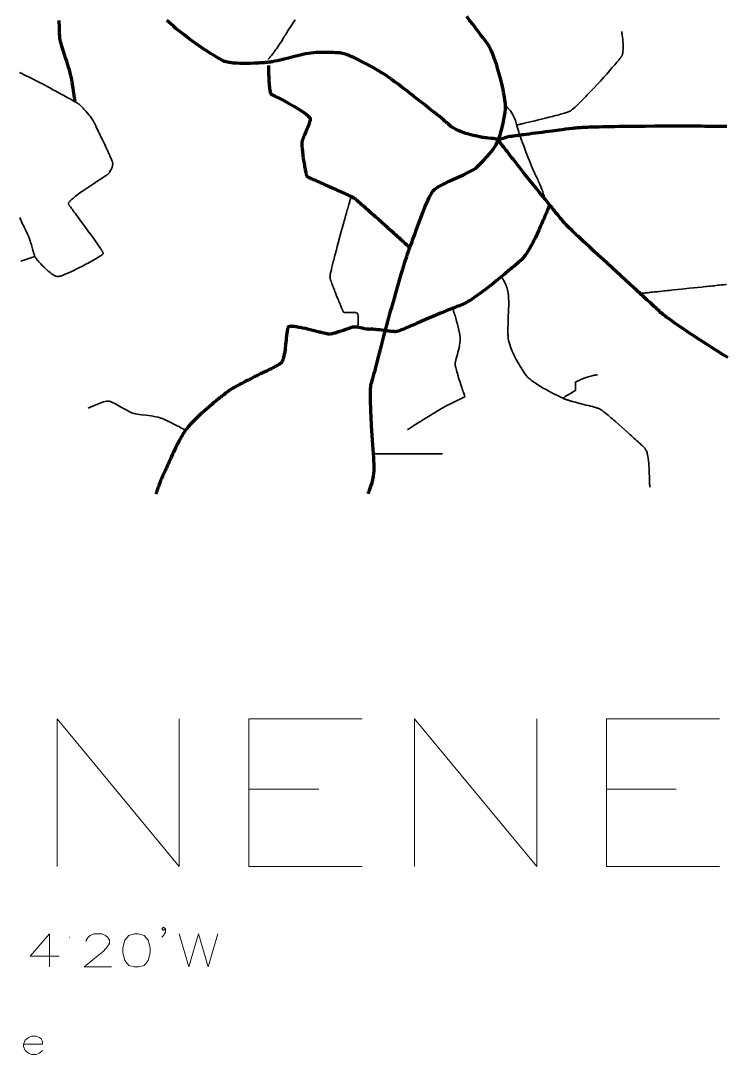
# Model space of a CAD drawing. Header units: inches. Extents: x -107 to 376, y -240 to 294.
# Drawn here: x 141.2 to 292.9, y -237.9 to -15.7 of the extents above; entities that cross this region are included whole.
import ezdxf

# ---------------------------------------------------------------- set-up
doc = ezdxf.new("R2010")
doc.units = ezdxf.units.IN
doc.header["$MEASUREMENT"] = 0
for name, color, linetype in [('Routes 1', 7, 'Continuous'), ('Routes 2', 7, 'Continuous'), ('Routes 3', 7, 'Continuous'), ('Routes 4', 7, 'Continuous')]:
    doc.layers.add(name, color=color, linetype=linetype)

msp = doc.modelspace()

# ---------------------------------------------------------------- linework, layer by layer
at = {"color": 7, "lineweight": 0}
for points in [[(149.06, -197.51), (149.06, -165.76), (175.26, -197.51), (175.26, -165.76)], [(214.64, -165.76), (190.24, -165.76), (190.24, -197.51), (214.64, -197.51)], [(225.87, -197.51), (225.87, -165.76), (252.14, -197.51), (252.14, -165.76)], [(291.45, -165.76), (267.11, -165.76), (267.11, -197.51), (291.45, -197.51)], [(190.24, -180.88), (205.28, -180.88)], [(267.11, -180.88), (282.09, -180.88)], [(172.35, -210.96), (171.94, -211.31), (171.52, -210.96), (171.94, -210.62), (172.35, -210.96), (172.35, -211.66), (171.94, -212.35), (171.52, -212.7)], [(149.48, -216.79), (143.24, -216.79), (147.4, -212), (147.4, -219.14)], [(151.69, -212.7), (151.62, -212.7)], [(155.3, -213.67), (155.3, -213.39), (155.71, -212.7), (156.13, -212.35), (156.96, -212), (158.63, -212), (159.46, -212.35), (159.87, -212.7), (160.29, -213.39), (160.29, -214.01), (159.87, -214.71), (159.04, -215.75), (154.88, -219.14), (160.71, -219.14)], [(165.7, -212), (164.45, -212.35), (163.62, -213.39), (163.2, -215.05), (163.2, -216.09), (163.62, -217.76), (164.45, -218.8), (165.7, -219.14), (166.53, -219.14), (167.78, -218.8), (168.61, -217.76), (169.02, -216.09), (169.02, -215.05), (168.61, -213.39), (167.78, -212.35), (166.53, -212), (165.7, -212)], [(175.26, -212), (177.34, -219.14), (179.42, -212), (181.5, -219.14), (183.58, -212)], [(141.85, -235.71), (145.87, -235.71), (145.87, -235.16), (145.59, -234.6), (145.25, -234.32), (144.55, -234.05), (143.51, -234.05), (142.89, -234.32), (142.2, -234.88), (141.85, -235.71), (141.85, -236.26), (142.2, -237.1), (142.89, -237.65), (143.51, -237.93), (144.55, -237.93), (145.25, -237.65), (145.87, -237.1)]]:
    msp.add_lwpolyline(points, dxfattribs=at)
at = {"layer": 'Routes 1', "color": 7, "lineweight": 158, "true_color": 0xffffff}
msp.add_lwpolyline([(293.24, -88.11), (292.58, -87.7), (291.88, -87.27), (291.15, -86.81), (290.39, -86.33), (289.6, -85.83), (288.8, -85.32), (287.17, -84.27), (285.54, -83.2), (284.74, -82.68), (283.97, -82.16), (283.21, -81.65), (282.49, -81.15), (281.81, -80.68), (281.17, -80.23), (280.87, -80.01), (280.58, -79.8), (280.31, -79.6), (280.05, -79.41), (279.8, -79.23), (279.58, -79.05), (279.36, -78.88), (279.17, -78.73), (279, -78.58), (278.84, -78.45), (278.7, -78.32), (278.58, -78.21), (278.44, -78.07), (278.28, -77.92), (278.09, -77.74), (277.88, -77.54), (277.65, -77.33), (277.39, -77.09), (277.11, -76.84), (276.82, -76.56), (276.51, -76.28), (276.18, -75.97), (275.83, -75.66), (275.46, -75.32), (275.09, -74.98), (274.69, -74.62), (274.29, -74.25), (273.87, -73.87), (273.44, -73.48), (273, -73.08), (272.1, -72.25), (271.17, -71.4), (270.21, -70.53), (268.27, -68.75), (266.32, -66.96), (265.37, -66.08), (264.43, -65.22), (263.53, -64.39), (262.67, -63.58), (262.25, -63.19), (261.85, -62.81), (261.46, -62.45), (261.08, -62.09), (260.72, -61.75), (260.37, -61.42), (260.04, -61.1), (259.73, -60.8), (259.44, -60.51), (259.17, -60.25), (258.92, -60), (258.68, -59.76), (258.48, -59.55), (258.29, -59.36), (258.13, -59.18), (257.99, -59.03), (257.88, -58.9), (257.75, -58.75), (257.6, -58.57), (257.44, -58.38), (257.27, -58.17), (257.08, -57.95), (256.88, -57.7), (256.67, -57.44), (256.44, -57.17), (256.2, -56.88), (255.96, -56.58), (255.7, -56.26), (255.43, -55.93), (255.16, -55.59), (254.59, -54.89), (253.99, -54.14), (253.36, -53.37), (252.72, -52.58), (252.07, -51.77), (250.76, -50.12), (249.46, -48.49), (248.82, -47.69), (248.21, -46.92), (247.62, -46.17), (247.06, -45.46), (246.79, -45.12), (246.53, -44.79), (246.28, -44.47), (246.05, -44.17), (245.82, -43.87), (245.6, -43.6), (245.4, -43.33), (245.21, -43.09), (245.03, -42.86), (244.87, -42.64), (244.72, -42.45), (244.59, -42.27), (244.48, -42.12), (244.38, -41.98), (244.3, -41.87), (244.24, -41.77), (244.19, -41.7), (244.16, -41.65), (244.09, -41.56), (244.01, -41.48), (243.91, -41.4), (243.69, -41.27), (243.42, -41.16), (243.11, -41.08), (242.78, -41.01), (242.44, -40.96), (241.72, -40.89), (241.37, -40.86), (241.03, -40.83), (240.72, -40.8), (240.43, -40.77), (240.18, -40.72), (239.97, -40.66), (239.84, -40.63), (239.69, -40.59), (239.53, -40.55), (239.35, -40.51), (239.15, -40.47), (238.94, -40.43), (238.48, -40.32), (237.99, -40.21), (237.45, -40.07), (236.9, -39.91), (236.34, -39.73), (235.77, -39.52), (235.22, -39.29), (234.68, -39.02), (234.17, -38.72), (233.93, -38.56), (233.7, -38.39), (233.48, -38.21), (233.27, -38.01), (233.15, -37.9), (233.02, -37.79), (232.87, -37.66), (232.72, -37.53), (232.38, -37.24), (232, -36.92), (231.58, -36.58), (231.14, -36.21), (230.66, -35.83), (230.17, -35.43), (229.65, -35.01), (229.11, -34.59), (228, -33.71), (225.74, -31.95), (225.19, -31.52), (224.65, -31.1), (224.13, -30.7), (223.62, -30.31), (223.14, -29.94), (222.69, -29.59), (222.26, -29.27), (221.87, -28.97), (221.52, -28.7), (221.36, -28.58), (221.21, -28.47), (221.07, -28.36), (220.94, -28.27), (220.82, -28.18), (220.72, -28.1), (220.51, -27.95), (220.26, -27.78), (219.98, -27.59), (219.67, -27.39), (219.33, -27.17), (218.96, -26.94), (218.58, -26.71), (218.17, -26.46), (217.74, -26.21), (217.3, -25.95), (216.38, -25.43), (215.44, -24.91), (214.49, -24.41), (213.55, -23.95), (213.1, -23.73), (212.65, -23.52), (212.22, -23.34), (211.81, -23.16), (211.41, -23.01), (211.04, -22.88), (210.69, -22.77), (210.38, -22.68), (210.09, -22.62), (209.83, -22.58), (209.37, -22.57), (208.9, -22.55), (208.42, -22.53), (207.92, -22.51), (206.88, -22.49), (205.8, -22.49), (205.25, -22.5), (204.69, -22.53), (204.13, -22.58), (203.57, -22.64), (203.01, -22.72), (202.45, -22.82), (201.89, -22.94), (201.3, -23.08), (200.69, -23.23), (200.06, -23.38), (198.79, -23.69), (198.16, -23.85), (197.55, -24), (196.96, -24.14), (196.39, -24.27), (195.86, -24.38), (195.37, -24.48), (195.14, -24.52), (194.93, -24.56), (194.73, -24.59), (194.54, -24.61), (194.21, -24.64), (194.02, -24.66), (193.81, -24.68), (193.57, -24.69), (193.31, -24.71), (193.02, -24.73), (192.72, -24.75), (192.4, -24.77), (192.07, -24.78), (191.37, -24.82), (190.62, -24.84), (189.86, -24.86), (189.09, -24.86), (188.32, -24.85), (187.58, -24.82), (186.88, -24.76), (186.55, -24.73), (186.23, -24.68), (185.93, -24.64), (185.65, -24.58), (185.39, -24.51), (185.16, -24.44), (185.03, -24.4), (184.89, -24.34), (184.75, -24.27), (184.59, -24.2), (184.24, -24.03), (183.85, -23.82), (183.44, -23.58), (182.99, -23.32), (182.51, -23.03), (182, -22.71), (181.48, -22.37), (180.93, -22.01), (180.37, -21.64), (179.8, -21.24), (179.22, -20.84), (178.63, -20.42), (177.45, -19.55), (176.27, -18.66), (175.14, -17.76), (174.59, -17.32), (174.07, -16.87), (173.56, -16.44), (173.08, -16.01), (172.63, -15.59)], dxfattribs=at)
at = {"layer": 'Routes 2', "color": 7, "lineweight": 106, "true_color": 0xffffff}
for points in [[(215.9, -117.36), (215.92, -117.3), (215.99, -117.15), (216.09, -116.91), (216.21, -116.59), (216.36, -116.21), (216.51, -115.76), (216.67, -115.27), (216.81, -114.75), (217.06, -113.62), (217.15, -113.05), (217.2, -112.48), (217.2, -112.31), (217.2, -112.11), (217.19, -111.63), (217.17, -111.04), (217.13, -110.36), (217.09, -109.59), (217.04, -108.75), (216.98, -107.85), (216.92, -106.9), (216.79, -104.89), (216.65, -102.81), (216.53, -100.74), (216.48, -99.75), (216.44, -98.79), (216.41, -97.87), (216.39, -97.02), (216.38, -96.24), (216.38, -95.53), (216.4, -94.92), (216.44, -94.42), (216.47, -94.2), (216.5, -94.02), (216.58, -93.74), (216.68, -93.42), (216.79, -93.03), (216.92, -92.57), (217.06, -92.05), (217.21, -91.47), (217.38, -90.85), (217.55, -90.18), (217.74, -89.47), (218.12, -87.97), (218.53, -86.4), (219.36, -83.2), (219.77, -81.67), (219.96, -80.94), (220.15, -80.25), (220.33, -79.59), (220.5, -78.98), (220.65, -78.43), (220.81, -77.91), (220.96, -77.37), (221.13, -76.8), (221.48, -75.58), (221.85, -74.28), (222.23, -72.93), (223.03, -70.18), (223.42, -68.84), (223.81, -67.56), (224.19, -66.37), (224.37, -65.81), (224.55, -65.29), (224.72, -64.8), (224.88, -64.35), (225.19, -63.56), (225.35, -63.14), (225.52, -62.67), (225.71, -62.17), (225.9, -61.65), (226.31, -60.52), (226.74, -59.32), (227.65, -56.9), (228.11, -55.74), (228.56, -54.66), (228.78, -54.17), (229, -53.71), (229.22, -53.29), (229.42, -52.91), (229.62, -52.59), (229.82, -52.32), (230, -52.1), (230.2, -51.92), (230.46, -51.73), (230.76, -51.53), (231.11, -51.32), (231.5, -51.1), (232.37, -50.65), (233.33, -50.18), (235.37, -49.23), (236.37, -48.77), (237.3, -48.32), (237.73, -48.11), (238.12, -47.9), (238.48, -47.7), (238.8, -47.51), (239.06, -47.34), (239.28, -47.17), (239.57, -46.87), (240.14, -46.27), (240.76, -45.64), (241.41, -44.95), (242.07, -44.19), (242.74, -43.33), (243.07, -42.86), (243.39, -42.33), (243.7, -41.71), (243.99, -41.01), (244.25, -40.24), (244.5, -39.42), (244.92, -37.74), (245.08, -36.91), (245.22, -36.12), (245.32, -35.37), (245.39, -34.7), (245.41, -34.11), (245.41, -33.85), (245.39, -33.53), (245.35, -33.15), (245.29, -32.7), (245.22, -32.21), (245.12, -31.67), (245.01, -31.09), (244.89, -30.48), (244.6, -29.17), (244.26, -27.79), (243.88, -26.39), (243.46, -25.01), (243.02, -23.71), (242.79, -23.1), (242.56, -22.52), (242.32, -21.99), (242.09, -21.5), (241.85, -21.06), (241.61, -20.68), (241.36, -20.33), (241.2, -20.12), (241.03, -19.89), (240.62, -19.36), (240.15, -18.74), (239.63, -18.06), (239.06, -17.31), (238.44, -16.5), (237.79, -15.66), (237.11, -14.77)], [(292.99, -38.42), (292.77, -38.42), (292.52, -38.42), (292.27, -38.41), (292, -38.41), (291.72, -38.41), (291.43, -38.4), (291.13, -38.4), (290.82, -38.4), (290.49, -38.39), (289.81, -38.39), (289.1, -38.38), (288.34, -38.38), (287.55, -38.37), (286.73, -38.37), (285.88, -38.37), (285.01, -38.36), (284.11, -38.36), (283.2, -38.36), (282.26, -38.36), (281.32, -38.36), (279.38, -38.36), (277.43, -38.37), (275.46, -38.38), (273.52, -38.39), (272.56, -38.4), (271.61, -38.41), (270.67, -38.42), (269.76, -38.44), (268.86, -38.45), (267.99, -38.47), (267.14, -38.48), (266.32, -38.5), (265.54, -38.52), (264.78, -38.54), (264.07, -38.56), (263.39, -38.59), (263.07, -38.6), (262.75, -38.62), (262.45, -38.63), (262.16, -38.64), (261.88, -38.66), (261.62, -38.67), (261.36, -38.69), (261.12, -38.7), (260.9, -38.72), (260.68, -38.74), (260.48, -38.76), (260.3, -38.77), (260.13, -38.79), (259.97, -38.81), (259.66, -38.85), (259.02, -38.93), (258.35, -39.01), (257.66, -39.1), (256.94, -39.19), (255.48, -39.38), (254, -39.58), (253.27, -39.67), (252.55, -39.76), (251.84, -39.86), (251.16, -39.95), (250.5, -40.03), (249.87, -40.12), (249.28, -40.19), (249, -40.23), (248.73, -40.27), (248.48, -40.3), (248.23, -40.33), (248, -40.37), (247.78, -40.39), (247.57, -40.42), (247.38, -40.45), (247.2, -40.47), (247.04, -40.49), (246.9, -40.51), (246.77, -40.53), (246.66, -40.54), (246.57, -40.56), (246.5, -40.57), (246.44, -40.58), (246.33, -40.59), (246.08, -40.65), (245.8, -40.72), (245.5, -40.81), (244.9, -40.99), (244.63, -41.08), (244.37, -41.17), (244.26, -41.21), (244.16, -41.25), (244.07, -41.28), (243.99, -41.31), (243.93, -41.33), (243.89, -41.34), (243.86, -41.36), (243.85, -41.36)]]:
    msp.add_lwpolyline(points, dxfattribs=at)
at = {"layer": 'Routes 3', "color": 7, "lineweight": 70, "true_color": 0xffffff}
for points in [[(152.91, -33.11), (152.91, -33.09), (152.9, -33.04), (152.89, -32.97), (152.88, -32.87), (152.86, -32.74), (152.84, -32.59), (152.82, -32.42), (152.8, -32.23), (152.77, -32.02), (152.74, -31.79), (152.7, -31.54), (152.66, -31.29), (152.58, -30.74), (152.49, -30.15), (152.29, -28.92), (152.18, -28.31), (152.06, -27.71), (151.93, -27.14), (151.86, -26.84), (151.78, -26.53), (151.69, -26.21), (151.59, -25.87), (151.36, -25.17), (151.12, -24.44), (150.87, -23.68), (150.38, -22.18), (150.15, -21.45), (149.95, -20.75), (149.86, -20.41), (149.78, -20.09), (149.71, -19.79), (149.66, -19.5), (149.62, -19.23), (149.59, -18.97), (149.58, -18.51), (149.57, -18.22), (149.57, -17.89), (149.56, -17.51), (149.54, -17.09), (149.53, -16.64), (149.51, -16.16), (149.5, -15.65)], [(194.47, -25.31), (194.47, -25.32), (194.47, -25.36), (194.47, -25.42), (194.47, -25.51), (194.47, -25.61), (194.47, -25.74), (194.47, -25.88), (194.48, -26.04), (194.48, -26.21), (194.48, -26.4), (194.49, -26.6), (194.49, -26.81), (194.5, -27.03), (194.5, -27.26), (194.52, -27.74), (194.54, -28.23), (194.57, -28.72), (194.6, -29.21), (194.64, -29.68), (194.67, -29.9), (194.69, -30.12), (194.72, -30.32), (194.75, -30.52), (194.78, -30.7), (194.81, -30.86), (194.84, -31.01), (194.88, -31.14), (194.92, -31.26), (194.96, -31.35), (195.01, -31.42), (195.06, -31.47), (195.11, -31.5), (195.15, -31.51), (195.19, -31.53), (195.24, -31.56), (195.3, -31.59), (195.37, -31.62), (195.44, -31.65), (195.52, -31.69), (195.61, -31.73), (195.7, -31.78), (195.79, -31.83), (196.01, -31.93), (196.24, -32.05), (196.49, -32.18), (196.76, -32.32), (197.04, -32.46), (197.34, -32.62), (197.65, -32.78), (197.96, -32.95), (198.29, -33.13), (198.62, -33.31), (199.29, -33.68), (199.95, -34.06), (200.61, -34.45), (200.92, -34.65), (201.23, -34.84), (201.52, -35.03), (201.8, -35.22), (202.07, -35.4), (202.32, -35.58), (202.55, -35.75), (202.75, -35.92), (202.94, -36.08), (203.02, -36.16), (203.1, -36.23), (203.17, -36.31), (203.23, -36.38), (203.29, -36.45), (203.34, -36.51), (203.38, -36.57), (203.42, -36.64), (203.44, -36.69), (203.46, -36.75), (203.47, -36.8), (203.47, -36.85), (203.45, -36.95), (203.43, -37.06), (203.4, -37.17), (203.36, -37.3), (203.32, -37.43), (203.28, -37.57), (203.23, -37.71), (203.12, -38.02), (202.99, -38.34), (202.86, -38.68), (202.72, -39.02), (202.43, -39.72), (202.29, -40.06), (202.15, -40.39), (202.02, -40.71), (201.96, -40.86), (201.91, -41), (201.85, -41.14), (201.81, -41.27), (201.76, -41.39), (201.72, -41.51), (201.69, -41.62), (201.66, -41.71), (201.64, -41.8), (201.62, -41.88), (201.61, -41.94), (201.61, -42), (201.62, -42.07), (201.62, -42.16), (201.63, -42.28), (201.64, -42.41), (201.65, -42.57), (201.67, -42.75), (201.69, -42.94), (201.71, -43.15), (201.73, -43.37), (201.76, -43.6), (201.79, -43.84), (201.82, -44.1), (201.85, -44.36), (201.88, -44.62), (201.95, -45.17), (202.03, -45.73), (202.11, -46.28), (202.2, -46.82), (202.24, -47.08), (202.29, -47.33), (202.33, -47.58), (202.38, -47.81), (202.42, -48.03), (202.47, -48.23), (202.52, -48.42), (202.56, -48.6), (202.61, -48.75), (202.66, -48.89), (202.7, -49), (202.75, -49.09), (202.79, -49.16), (202.81, -49.19), (202.83, -49.21), (202.86, -49.22), (202.89, -49.23), (202.93, -49.25), (202.97, -49.27), (203.03, -49.3), (203.09, -49.33), (203.16, -49.36), (203.24, -49.39), (203.32, -49.43), (203.41, -49.47), (203.51, -49.52), (203.61, -49.56), (203.84, -49.66), (204.09, -49.78), (204.36, -49.9), (204.64, -50.03), (204.95, -50.16), (205.27, -50.31), (205.6, -50.45), (205.95, -50.61), (206.3, -50.77), (206.66, -50.93), (207.4, -51.26), (208.14, -51.59), (208.88, -51.92), (209.24, -52.08), (209.59, -52.24), (209.93, -52.39), (210.26, -52.54), (210.58, -52.69), (210.88, -52.82), (211.17, -52.95), (211.44, -53.07), (211.68, -53.19), (211.9, -53.29), (212.01, -53.34), (212.1, -53.38), (212.19, -53.42), (212.27, -53.46), (212.35, -53.5), (212.42, -53.53), (212.48, -53.56), (212.53, -53.59), (212.57, -53.61), (212.61, -53.63), (212.65, -53.65), (212.7, -53.69), (212.77, -53.73), (212.84, -53.79), (212.92, -53.85), (213.01, -53.92), (213.11, -54), (213.21, -54.08), (213.33, -54.18), (213.45, -54.28), (213.58, -54.39), (213.71, -54.5), (213.86, -54.62), (214.01, -54.75), (214.17, -54.88), (214.33, -55.02), (214.5, -55.17), (214.67, -55.32), (214.85, -55.47), (215.03, -55.63), (215.41, -55.97), (215.81, -56.31), (216.22, -56.68), (216.64, -57.05), (217.08, -57.43), (217.51, -57.82), (217.96, -58.21), (218.85, -59.01), (219.73, -59.8), (220.16, -60.18), (220.58, -60.56), (220.99, -60.93), (221.38, -61.29), (221.76, -61.63), (221.95, -61.8), (222.13, -61.96), (222.3, -62.12), (222.47, -62.27), (222.63, -62.42), (222.78, -62.56), (222.93, -62.69), (223.07, -62.82), (223.21, -62.95), (223.34, -63.07), (223.46, -63.18), (223.57, -63.28), (223.68, -63.38), (223.78, -63.47), (223.86, -63.55), (223.94, -63.62), (224.01, -63.68), (224.07, -63.74), (224.12, -63.79), (224.16, -63.83), (224.19, -63.86), (224.22, -63.88), (224.32, -63.98), (224.4, -64.06), (224.48, -64.13), (224.54, -64.2), (224.6, -64.25), (224.65, -64.3), (224.69, -64.34), (224.73, -64.38), (224.76, -64.4), (224.78, -64.43), (224.81, -64.46), (224.83, -64.47), (224.83, -64.48), (224.83, -64.48)], [(254.89, -55.27), (254.89, -55.27), (254.89, -55.28), (254.88, -55.3), (254.87, -55.33), (254.86, -55.37), (254.84, -55.41), (254.8, -55.52), (254.74, -55.65), (254.68, -55.81), (254.6, -55.99), (254.52, -56.2), (254.43, -56.43), (254.33, -56.68), (254.21, -56.95), (254.1, -57.23), (253.97, -57.54), (253.84, -57.85), (253.7, -58.18), (253.55, -58.52), (253.4, -58.87), (253.24, -59.24), (252.91, -59.98), (252.57, -60.74), (252.21, -61.51), (251.84, -62.28), (251.47, -63.03), (251.28, -63.4), (251.09, -63.76), (250.9, -64.11), (250.72, -64.45), (250.53, -64.77), (250.35, -65.09), (250.16, -65.39), (249.99, -65.67), (249.81, -65.93), (249.64, -66.18), (249.47, -66.4), (249.3, -66.61), (249.14, -66.78), (248.99, -66.94), (248.83, -67.07), (248.67, -67.21), (248.49, -67.36), (248.29, -67.53), (248.07, -67.72), (247.84, -67.92), (247.59, -68.13), (247.33, -68.35), (247.06, -68.58), (246.77, -68.83), (246.47, -69.08), (246.16, -69.34), (245.85, -69.61), (245.52, -69.89), (245.18, -70.17), (244.84, -70.46), (244.13, -71.04), (243.41, -71.63), (242.67, -72.23), (241.92, -72.82), (241.17, -73.4), (240.43, -73.96), (240.07, -74.24), (239.7, -74.5), (239.35, -74.76), (239, -75), (238.65, -75.24), (238.31, -75.47), (237.98, -75.68), (237.66, -75.89), (237.35, -76.07), (237.05, -76.25), (236.76, -76.41), (236.48, -76.55), (236.22, -76.68), (235.97, -76.79), (235.73, -76.88), (235.5, -76.96), (235.25, -77.05), (234.99, -77.14), (234.7, -77.25), (234.39, -77.37), (234.07, -77.5), (233.74, -77.63), (233.39, -77.78), (233.02, -77.92), (232.65, -78.08), (232.27, -78.24), (231.87, -78.41), (231.47, -78.58), (230.65, -78.93), (229.81, -79.29), (228.96, -79.66), (228.11, -80.02), (227.28, -80.38), (226.47, -80.73), (226.07, -80.9), (225.69, -81.07), (225.31, -81.23), (224.95, -81.38), (224.6, -81.53), (224.26, -81.67), (223.93, -81.8), (223.63, -81.92), (223.34, -82.04), (223.07, -82.14), (222.82, -82.23), (222.59, -82.32), (222.38, -82.39), (222.2, -82.45), (222.04, -82.5), (221.9, -82.53), (221.85, -82.54), (221.8, -82.55), (221.76, -82.55), (221.72, -82.55), (221.51, -82.53), (221.28, -82.51), (221.04, -82.49), (220.78, -82.46), (220.5, -82.43), (220.22, -82.39), (219.63, -82.32), (218.42, -82.17), (218.13, -82.14), (217.85, -82.11), (217.58, -82.08), (217.32, -82.05), (217.07, -82.03), (216.85, -82.02), (216.64, -82.01), (216.46, -82.01), (216.3, -82.02), (216.16, -82.03), (216.01, -82.02), (215.85, -82.01), (215.68, -81.99), (215.5, -81.96), (215.31, -81.93), (215.11, -81.89), (214.71, -81.8), (214.29, -81.71), (213.87, -81.63), (213.45, -81.57), (213.24, -81.55), (213.04, -81.54), (212.85, -81.55), (212.66, -81.56), (212.48, -81.59), (212.31, -81.63), (212.14, -81.69), (211.96, -81.76), (211.77, -81.83), (211.56, -81.91), (211.33, -81.99), (211.09, -82.07), (210.59, -82.25), (210.07, -82.43), (209.55, -82.59), (209.05, -82.75), (208.8, -82.82), (208.57, -82.88), (208.35, -82.94), (208.15, -82.99), (207.96, -83.03), (207.79, -83.05), (207.65, -83.07), (207.52, -83.08), (207.46, -83.08), (207.37, -83.07), (207.26, -83.05), (207.14, -83.03), (206.99, -83), (206.84, -82.96), (206.66, -82.92), (206.47, -82.88), (206.27, -82.83), (206.06, -82.78), (205.83, -82.73), (205.6, -82.67), (205.35, -82.61), (205.1, -82.54), (204.57, -82.41), (204.03, -82.28), (203.47, -82.14), (202.34, -81.88), (201.79, -81.76), (201.27, -81.65), (201.01, -81.6), (200.77, -81.56), (200.53, -81.52), (200.3, -81.48), (200.09, -81.45), (199.89, -81.42), (199.7, -81.4), (199.52, -81.39), (199.36, -81.38), (199.22, -81.38), (199.09, -81.39), (198.98, -81.41), (198.89, -81.43), (198.82, -81.46), (198.78, -81.51), (198.73, -81.57), (198.7, -81.64), (198.66, -81.74), (198.62, -81.85), (198.59, -81.97), (198.56, -82.11), (198.52, -82.26), (198.49, -82.43), (198.47, -82.6), (198.44, -82.79), (198.41, -82.99), (198.38, -83.19), (198.36, -83.41), (198.31, -83.86), (198.26, -84.33), (198.21, -84.82), (198.15, -85.32), (198.03, -86.31), (197.96, -86.79), (197.89, -87.25), (197.8, -87.69), (197.76, -87.9), (197.71, -88.09), (197.66, -88.28), (197.61, -88.46), (197.55, -88.62), (197.49, -88.78), (197.43, -88.91), (197.36, -89.04), (197.29, -89.15), (197.22, -89.24), (197.14, -89.32), (197.06, -89.38), (196.95, -89.46), (196.82, -89.54), (196.68, -89.62), (196.51, -89.72), (196.33, -89.82), (196.13, -89.93), (195.91, -90.05), (195.68, -90.17), (195.44, -90.29), (195.18, -90.42), (194.91, -90.56), (194.63, -90.7), (194.34, -90.85), (194.04, -90.99), (193.42, -91.3), (192.78, -91.62), (192.12, -91.94), (191.45, -92.27), (190.79, -92.6), (190.13, -92.93), (189.49, -93.26), (188.87, -93.57), (188.57, -93.73), (188.28, -93.88), (188, -94.03), (187.73, -94.18), (187.47, -94.32), (187.23, -94.45), (187, -94.59), (186.78, -94.71), (186.58, -94.83), (186.4, -94.95), (186.24, -95.06), (186.09, -95.16), (185.95, -95.27), (185.79, -95.38), (185.63, -95.5), (185.45, -95.64), (185.27, -95.78), (185.07, -95.93), (184.87, -96.08), (184.66, -96.25), (184.44, -96.42), (184.21, -96.6), (183.98, -96.78), (183.74, -96.98), (183.25, -97.37), (182.74, -97.79), (182.22, -98.23), (181.69, -98.67), (180.63, -99.59), (180.11, -100.06), (179.6, -100.53), (179.11, -101), (178.64, -101.46), (178.19, -101.92), (177.98, -102.14), (177.77, -102.36), (177.57, -102.58), (177.39, -102.79), (177.21, -103), (177.04, -103.2), (176.89, -103.4), (176.74, -103.59), (176.48, -103.97), (176.22, -104.37), (175.97, -104.78), (175.72, -105.21), (175.47, -105.65), (175.22, -106.1), (174.98, -106.56), (174.52, -107.5), (174.07, -108.44), (173.86, -108.9), (173.65, -109.35), (173.45, -109.8), (173.26, -110.23), (173.07, -110.65), (172.89, -111.05), (172.72, -111.43), (172.55, -111.79), (172.4, -112.13), (172.25, -112.44), (171.97, -113), (171.71, -113.58), (171.46, -114.18), (171.22, -114.78), (171.11, -115.07), (171, -115.36), (170.9, -115.63), (170.8, -115.89), (170.71, -116.14), (170.63, -116.37), (170.56, -116.58), (170.5, -116.78), (170.44, -116.94), (170.39, -117.09), (170.35, -117.2), (170.34, -117.25), (170.33, -117.29), (170.32, -117.32), (170.31, -117.34), (170.3, -117.35), (170.3, -117.36)]]:
    msp.add_lwpolyline(points, dxfattribs=at)
at = {"layer": 'Routes 4', "color": 7, "lineweight": 35, "true_color": 0xffffff}
for points in [[(200.22, -15.46), (199.72, -16.19), (199.25, -16.91), (199.02, -17.26), (198.8, -17.6), (198.59, -17.92), (198.39, -18.24), (198.2, -18.54), (198.03, -18.82), (197.86, -19.08), (197.72, -19.33), (197.58, -19.55), (197.47, -19.76), (197.24, -20.14), (197.01, -20.52), (196.52, -21.26), (196.26, -21.62), (196.01, -21.96), (195.77, -22.28), (195.54, -22.59), (195.32, -22.87), (195.12, -23.12), (195.02, -23.24), (194.93, -23.35), (194.85, -23.45), (194.78, -23.54), (194.71, -23.62), (194.65, -23.69), (194.59, -23.75), (194.55, -23.81), (194.52, -23.85), (194.49, -23.88), (194.47, -23.89), (194.47, -23.9)], [(270.4, -17.99), (270.41, -18), (270.41, -18.02), (270.41, -18.05), (270.42, -18.09), (270.43, -18.15), (270.44, -18.21), (270.45, -18.29), (270.46, -18.37), (270.48, -18.47), (270.49, -18.57), (270.51, -18.68), (270.52, -18.8), (270.56, -19.06), (270.59, -19.34), (270.62, -19.64), (270.65, -19.96), (270.68, -20.28), (270.7, -20.62), (270.71, -20.95), (270.72, -21.29), (270.71, -21.62), (270.7, -21.94), (270.68, -22.24), (270.64, -22.52), (270.62, -22.66), (270.59, -22.79), (270.56, -22.91), (270.52, -23.02), (270.48, -23.13), (270.44, -23.22), (270.39, -23.31), (270.35, -23.37), (270.31, -23.42), (270.27, -23.49), (270.22, -23.56), (270.16, -23.64), (270.09, -23.72), (270.02, -23.81), (269.95, -23.91), (269.87, -24.01), (269.78, -24.12), (269.69, -24.23), (269.59, -24.35), (269.39, -24.6), (269.16, -24.86), (268.92, -25.15), (268.66, -25.45), (268.38, -25.76), (268.1, -26.09), (267.8, -26.43), (267.49, -26.78), (267.17, -27.14), (266.84, -27.5), (266.5, -27.87), (265.82, -28.63), (265.11, -29.39), (264.4, -30.15), (263.7, -30.89), (263.36, -31.26), (263.01, -31.61), (262.68, -31.96), (262.35, -32.3), (262.03, -32.62), (261.72, -32.93), (261.43, -33.23), (261.14, -33.51), (260.87, -33.77), (260.61, -34.02), (260.37, -34.24), (260.26, -34.34), (260.15, -34.44), (260.04, -34.53), (259.94, -34.62), (259.84, -34.7), (259.75, -34.78), (259.67, -34.84), (259.59, -34.91), (259.51, -34.96), (259.45, -35.01), (259.38, -35.05), (259.33, -35.08), (259.22, -35.14), (259.09, -35.19), (258.93, -35.25), (258.75, -35.32), (258.54, -35.38), (258.32, -35.46), (258.07, -35.53), (257.8, -35.61), (257.52, -35.7), (257.22, -35.78), (256.9, -35.87), (256.58, -35.96), (256.24, -36.05), (255.89, -36.14), (255.53, -36.23), (254.8, -36.42), (254.04, -36.61), (252.53, -36.99), (251.79, -37.17), (251.43, -37.25), (251.08, -37.34), (250.74, -37.42), (250.41, -37.5), (250.1, -37.57), (249.8, -37.64), (249.51, -37.71), (249.24, -37.77), (248.99, -37.83), (248.76, -37.88), (248.56, -37.93), (248.37, -37.97), (248.21, -38.01), (248.08, -38.04), (248.02, -38.06), (247.97, -38.07), (247.93, -38.08), (247.89, -38.09), (247.86, -38.09), (247.84, -38.1), (247.83, -38.1), (247.83, -38.1)], [(140.97, -26.82), (141.46, -27.05), (141.94, -27.29), (142.41, -27.52), (142.87, -27.74), (143.31, -27.96), (143.74, -28.17), (144.16, -28.38), (144.55, -28.57), (144.92, -28.76), (145.27, -28.93), (145.43, -29.02), (145.59, -29.1), (145.75, -29.17), (145.89, -29.25), (146.03, -29.32), (146.16, -29.39), (146.29, -29.45), (146.4, -29.52), (146.51, -29.57), (146.61, -29.63), (146.71, -29.68), (146.79, -29.73), (146.87, -29.77), (146.93, -29.81), (147.06, -29.89), (147.2, -29.97), (147.34, -30.05), (147.49, -30.13), (147.81, -30.31), (148.15, -30.5), (148.51, -30.7), (148.88, -30.91), (149.27, -31.11), (149.66, -31.33), (150.45, -31.75), (150.84, -31.96), (151.23, -32.17), (151.6, -32.37), (151.96, -32.57), (152.3, -32.76), (152.61, -32.94), (152.76, -33.02), (152.9, -33.1), (153.04, -33.18), (153.16, -33.25), (153.28, -33.32), (153.39, -33.39), (153.49, -33.45), (153.58, -33.51), (153.66, -33.57), (153.73, -33.62), (153.85, -33.71), (153.91, -33.76), (153.98, -33.82), (154.12, -33.96), (154.28, -34.12), (154.45, -34.29), (154.63, -34.48), (154.81, -34.68), (155, -34.89), (155.19, -35.1), (155.57, -35.55), (155.94, -36), (156.12, -36.22), (156.28, -36.44), (156.44, -36.64), (156.57, -36.84), (156.7, -37.02), (156.8, -37.18), (156.85, -37.26), (156.89, -37.33), (156.93, -37.39), (156.96, -37.46), (157, -37.56), (157.03, -37.64), (157.07, -37.73), (157.13, -37.85), (157.19, -37.98), (157.26, -38.13), (157.34, -38.29), (157.42, -38.48), (157.52, -38.67), (157.62, -38.88), (157.72, -39.1), (157.84, -39.33), (157.95, -39.57), (158.07, -39.82), (158.2, -40.08), (158.46, -40.61), (158.73, -41.17), (159.27, -42.31), (159.54, -42.87), (159.8, -43.42), (159.92, -43.69), (160.04, -43.95), (160.16, -44.21), (160.27, -44.46), (160.38, -44.69), (160.47, -44.92), (160.57, -45.14), (160.65, -45.34), (160.73, -45.53), (160.8, -45.7), (160.86, -45.86), (160.91, -46), (160.95, -46.13), (160.97, -46.24), (160.99, -46.32), (161, -46.39), (160.99, -46.51), (160.98, -46.64), (160.93, -46.89), (160.86, -47.14), (160.77, -47.4), (160.65, -47.64), (160.53, -47.88), (160.4, -48.1), (160.27, -48.3), (160.13, -48.47), (160, -48.62), (159.98, -48.64), (159.94, -48.67), (159.9, -48.71), (159.85, -48.74), (159.79, -48.78), (159.72, -48.83), (159.58, -48.93), (159.41, -49.05), (159.21, -49.18), (159, -49.32), (158.77, -49.47), (158.52, -49.64), (158.25, -49.81), (157.97, -49.99), (157.68, -50.18), (157.38, -50.38), (157.07, -50.59), (156.43, -51.01), (155.12, -51.89), (154.48, -52.34), (154.17, -52.56), (153.86, -52.77), (153.57, -52.99), (153.29, -53.2), (153.02, -53.4), (152.77, -53.6), (152.53, -53.79), (152.32, -53.97), (152.12, -54.14), (151.94, -54.3), (151.79, -54.46), (151.67, -54.6), (151.62, -54.66), (151.57, -54.72), (151.53, -54.78), (151.5, -54.84), (151.48, -54.89), (151.46, -54.94), (151.45, -54.98), (151.46, -55.02), (151.47, -55.06), (151.48, -55.09), (151.51, -55.13), (151.54, -55.18), (151.58, -55.24), (151.62, -55.3), (151.67, -55.37), (151.72, -55.45), (151.78, -55.53), (151.84, -55.62), (151.91, -55.72), (151.99, -55.82), (152.07, -55.93), (152.15, -56.05), (152.33, -56.29), (152.52, -56.56), (152.73, -56.85), (152.96, -57.15), (153.19, -57.47), (153.44, -57.8), (153.69, -58.14), (153.95, -58.5), (154.22, -58.86), (154.77, -59.61), (155.88, -61.13), (156.42, -61.88), (156.69, -62.24), (156.94, -62.6), (157.19, -62.94), (157.42, -63.28), (157.65, -63.6), (157.86, -63.9), (158.06, -64.19), (158.24, -64.46), (158.41, -64.71), (158.48, -64.83), (158.55, -64.94), (158.62, -65.04), (158.68, -65.14), (158.74, -65.23), (158.79, -65.32), (158.83, -65.4), (158.87, -65.47), (158.9, -65.54), (158.93, -65.59), (158.95, -65.64), (158.96, -65.68), (158.97, -65.72), (158.97, -65.74), (158.97, -65.76), (158.95, -65.79), (158.93, -65.81), (158.9, -65.84), (158.86, -65.88), (158.82, -65.91), (158.77, -65.95), (158.71, -66), (158.58, -66.09), (158.42, -66.2), (158.24, -66.31), (158.04, -66.44), (157.82, -66.58), (157.58, -66.72), (157.33, -66.87), (157.06, -67.03), (156.77, -67.19), (156.47, -67.36), (156.17, -67.53), (155.85, -67.7), (155.19, -68.05), (154.51, -68.41), (153.82, -68.76), (153.13, -69.11), (152.46, -69.43), (152.14, -69.59), (151.82, -69.73), (151.51, -69.87), (151.22, -70.01), (150.93, -70.13), (150.66, -70.24), (150.41, -70.34), (150.17, -70.43), (149.95, -70.51), (149.75, -70.58), (149.57, -70.63), (149.42, -70.66), (149.35, -70.68), (149.28, -70.68), (149.18, -70.69), (149.06, -70.68), (148.95, -70.65), (148.82, -70.61), (148.69, -70.56), (148.55, -70.5), (148.41, -70.42), (148.26, -70.34), (148.11, -70.24), (147.95, -70.14), (147.79, -70.02), (147.46, -69.77), (147.13, -69.5), (146.8, -69.21), (146.47, -68.9), (146.15, -68.59), (145.84, -68.27), (145.54, -67.96), (145.26, -67.66), (145.13, -67.52), (145.01, -67.38), (144.89, -67.24), (144.78, -67.12), (144.68, -66.99), (144.59, -66.88), (144.51, -66.78), (144.44, -66.68), (144.38, -66.59), (144.32, -66.52), (144.28, -66.45), (144.26, -66.4), (144.23, -66.32), (144.22, -66.28), (144.2, -66.22), (144.18, -66.15), (144.16, -66.08), (144.13, -65.99), (144.11, -65.9), (144.05, -65.7), (143.99, -65.48), (143.92, -65.24), (143.84, -64.98), (143.77, -64.71), (143.68, -64.43), (143.51, -63.86), (143.34, -63.3), (143.26, -63.03), (143.17, -62.78), (143.09, -62.55), (143.02, -62.33), (142.95, -62.14), (142.92, -62.06), (142.88, -61.98), (142.85, -61.91), (142.82, -61.83), (142.78, -61.74), (142.73, -61.64), (142.68, -61.54), (142.63, -61.43), (142.51, -61.2), (142.38, -60.94), (142.25, -60.66), (142.1, -60.37), (141.94, -60.06), (141.79, -59.73), (141.63, -59.4), (141.3, -58.71), (141, -58)], [(245.42, -33.98), (245.69, -34.21), (245.96, -34.46), (246.22, -34.73), (246.47, -35.04), (246.72, -35.38), (246.94, -35.75), (247.16, -36.17), (247.36, -36.63), (247.55, -37.14), (247.64, -37.41), (247.72, -37.7), (247.8, -38), (247.84, -38.15), (247.88, -38.32), (247.94, -38.51), (247.99, -38.71), (248.06, -38.92), (248.13, -39.15), (248.29, -39.64), (248.46, -40.17), (248.66, -40.74), (248.87, -41.34), (249.09, -41.96), (249.33, -42.6), (249.82, -43.89), (250.31, -45.17), (250.56, -45.79), (250.8, -46.38), (251.03, -46.94), (251.25, -47.46), (251.46, -47.94), (251.55, -48.16), (251.65, -48.37), (251.74, -48.56), (251.82, -48.74), (251.9, -48.9), (251.97, -49.05), (252.23, -49.53), (252.35, -49.79), (252.48, -50.07), (252.73, -50.65), (253.21, -51.88), (253.43, -52.47), (253.52, -52.75), (253.62, -53.01), (253.7, -53.25), (253.77, -53.47), (253.84, -53.67), (253.89, -53.84), (253.94, -53.97), (253.97, -54.07), (253.99, -54.13), (254, -54.16)], [(212.24, -53.45), (212.24, -53.45), (212.24, -53.46), (212.23, -53.47), (212.23, -53.49), (212.22, -53.52), (212.21, -53.55), (212.2, -53.59), (212.19, -53.63), (212.17, -53.68), (212.16, -53.73), (212.14, -53.79), (212.13, -53.86), (212.11, -53.92), (212.08, -54), (212.04, -54.16), (211.99, -54.34), (211.93, -54.53), (211.87, -54.75), (211.81, -54.98), (211.74, -55.22), (211.66, -55.48), (211.59, -55.75), (211.51, -56.04), (211.42, -56.34), (211.34, -56.65), (211.25, -56.97), (211.15, -57.3), (211.06, -57.64), (210.96, -57.99), (210.86, -58.35), (210.76, -58.72), (210.65, -59.09), (210.55, -59.47), (210.34, -60.24), (210.12, -61.02), (209.9, -61.81), (209.47, -63.4), (209.26, -64.19), (209.06, -64.96), (208.96, -65.33), (208.86, -65.71), (208.77, -66.07), (208.67, -66.43), (208.58, -66.78), (208.5, -67.12), (208.41, -67.45), (208.33, -67.77), (208.26, -68.08), (208.18, -68.38), (208.12, -68.66), (208.05, -68.94), (207.99, -69.2), (207.94, -69.44), (207.89, -69.67), (207.84, -69.88), (207.8, -70.07), (207.77, -70.25), (207.75, -70.33), (207.74, -70.41), (207.73, -70.48), (207.72, -70.55), (207.71, -70.62), (207.7, -70.67), (207.7, -70.73), (207.7, -70.77), (207.69, -70.81), (207.69, -70.85), (207.69, -70.88), (207.7, -70.91), (207.71, -70.96), (207.72, -71.01), (207.74, -71.08), (207.76, -71.15), (207.78, -71.22), (207.8, -71.31), (207.83, -71.4), (207.86, -71.49), (207.9, -71.59), (207.93, -71.7), (207.97, -71.81), (208.01, -71.92), (208.1, -72.17), (208.19, -72.43), (208.29, -72.7), (208.4, -72.99), (208.51, -73.28), (208.63, -73.59), (208.75, -73.9), (208.87, -74.21), (209.12, -74.84), (209.37, -75.47), (209.5, -75.78), (209.62, -76.07), (209.74, -76.36), (209.85, -76.64), (209.96, -76.9), (210.07, -77.15), (210.12, -77.26), (210.17, -77.38), (210.21, -77.48), (210.26, -77.59), (210.3, -77.68), (210.34, -77.77), (210.38, -77.86), (210.41, -77.94), (210.45, -78.01), (210.48, -78.08), (210.51, -78.13), (210.53, -78.19), (210.56, -78.23), (210.58, -78.27), (210.59, -78.3), (210.61, -78.32), (210.64, -78.35), (210.69, -78.37), (210.74, -78.39), (210.81, -78.41), (210.89, -78.42), (210.98, -78.43), (211.08, -78.43), (211.19, -78.44), (211.3, -78.44), (211.42, -78.43), (211.68, -78.43), (211.95, -78.41), (212.22, -78.4), (212.49, -78.4), (212.75, -78.4), (212.87, -78.41), (212.99, -78.41), (213.11, -78.43), (213.21, -78.44), (213.31, -78.46), (213.4, -78.49), (213.48, -78.52), (213.55, -78.55), (213.6, -78.59), (213.65, -78.64), (213.68, -78.7), (213.7, -78.76), (213.7, -78.83), (213.71, -78.91), (213.72, -78.99), (213.72, -79.08), (213.72, -79.18), (213.73, -79.28), (213.73, -79.5), (213.73, -79.73), (213.73, -79.97), (213.73, -80.45), (213.72, -80.67), (213.72, -80.89), (213.72, -80.99), (213.71, -81.09), (213.71, -81.18), (213.71, -81.26), (213.71, -81.33), (213.7, -81.4), (213.7, -81.46), (213.7, -81.51), (213.7, -81.55), (213.7, -81.58), (213.7, -81.6), (213.7, -81.61)], [(144.24, -66.37), (141.21, -67.38)], [(276.46, -115.95), (276.44, -115.76), (276.43, -115.56), (276.41, -115.34), (276.4, -115.12), (276.38, -114.65), (276.37, -114.14), (276.35, -113.62), (276.34, -113.07), (276.29, -111.94), (276.26, -111.38), (276.22, -110.83), (276.16, -110.28), (276.09, -109.76), (276.01, -109.27), (275.95, -109.03), (275.9, -108.81), (275.84, -108.59), (275.77, -108.39), (275.7, -108.19), (275.62, -108.01), (275.53, -107.84), (275.44, -107.69), (275.34, -107.55), (275.23, -107.43), (275.11, -107.31), (274.98, -107.19), (274.81, -107.04), (274.62, -106.87), (274.42, -106.68), (274.19, -106.47), (273.94, -106.24), (273.68, -106), (273.4, -105.75), (273.11, -105.48), (272.81, -105.21), (272.49, -104.92), (272.17, -104.63), (271.83, -104.33), (271.15, -103.72), (269.76, -102.48), (269.07, -101.88), (268.73, -101.59), (268.4, -101.31), (268.08, -101.03), (267.77, -100.77), (267.47, -100.52), (267.18, -100.28), (266.91, -100.06), (266.65, -99.86), (266.41, -99.67), (266.19, -99.51), (265.99, -99.36), (265.81, -99.24), (265.65, -99.14), (265.52, -99.06), (265.42, -99.02), (265.33, -98.99), (265.22, -98.95), (265.09, -98.92), (264.96, -98.88), (264.81, -98.84), (264.65, -98.79), (264.47, -98.75), (264.1, -98.65), (263.69, -98.55), (263.25, -98.44), (262.79, -98.32), (260.9, -97.84), (260.45, -97.72), (260.02, -97.61), (259.62, -97.5), (259.43, -97.44), (259.25, -97.39), (259.08, -97.34), (258.93, -97.29), (258.79, -97.25), (258.66, -97.2), (258.54, -97.16), (258.44, -97.12), (258.33, -97.07), (258.19, -97.02), (258.04, -96.95), (257.86, -96.87), (257.67, -96.78), (257.46, -96.69), (257.24, -96.58), (257.01, -96.47), (256.76, -96.35), (256.5, -96.22), (256.23, -96.09), (255.95, -95.95), (255.37, -95.65), (254.76, -95.34), (254.15, -95), (253.54, -94.65), (252.93, -94.29), (252.34, -93.93), (251.78, -93.56), (251.52, -93.37), (251.26, -93.19), (251.02, -93), (250.78, -92.82), (250.57, -92.64), (250.37, -92.46), (250.18, -92.28), (250.01, -92.11), (249.87, -91.94), (249.74, -91.77), (249.51, -91.43), (249.27, -91.07), (249.03, -90.69), (248.77, -90.29), (248.52, -89.87), (248.26, -89.44), (248, -89), (247.75, -88.55), (247.5, -88.09), (247.27, -87.63), (247.04, -87.16), (246.83, -86.69), (246.64, -86.23), (246.47, -85.77), (246.32, -85.32), (246.19, -84.87), (246.09, -84.44), (246.02, -84.02), (245.98, -83.61), (245.97, -83.39), (245.96, -83.16), (245.95, -82.68), (245.95, -82.16), (245.95, -81.63), (245.97, -81.07), (245.99, -80.5), (246.03, -79.33), (246.08, -78.16), (246.1, -77.58), (246.11, -77.02), (246.12, -76.48), (246.12, -75.96), (246.1, -75.47), (246.08, -75.01), (246.06, -74.8), (246.04, -74.59), (246.02, -74.4), (245.99, -74.21), (245.92, -73.86), (245.84, -73.52), (245.75, -73.2), (245.65, -72.9), (245.55, -72.61), (245.44, -72.34), (245.33, -72.09), (245.22, -71.86), (245.11, -71.65), (245.01, -71.46), (244.91, -71.29), (244.82, -71.15), (244.73, -71.02), (244.66, -70.91), (244.6, -70.83), (244.55, -70.77), (244.53, -70.74), (244.52, -70.72)], [(274.36, -74.32), (274.37, -74.32), (274.38, -74.32), (274.39, -74.32), (274.41, -74.31), (274.44, -74.31), (274.47, -74.31), (274.51, -74.3), (274.56, -74.3), (274.6, -74.29), (274.66, -74.29), (274.72, -74.28), (274.79, -74.27), (274.86, -74.27), (274.93, -74.26), (275.01, -74.25), (275.1, -74.24), (275.28, -74.22), (275.49, -74.2), (275.71, -74.18), (275.95, -74.15), (276.2, -74.13), (276.47, -74.1), (276.76, -74.07), (277.06, -74.04), (277.37, -74), (277.7, -73.97), (278.03, -73.93), (278.38, -73.9), (278.74, -73.86), (279.11, -73.82), (279.49, -73.78), (279.88, -73.74), (280.28, -73.7), (280.68, -73.66), (281.09, -73.61), (281.51, -73.57), (282.36, -73.48), (283.22, -73.39), (284.96, -73.21), (285.84, -73.12), (286.7, -73.03), (287.55, -72.94), (287.97, -72.89), (288.39, -72.85), (288.79, -72.81), (289.2, -72.76), (289.59, -72.72), (289.97, -72.68), (290.35, -72.64), (290.72, -72.6), (291.07, -72.56), (291.42, -72.53), (291.75, -72.49), (292.07, -72.46), (292.38, -72.43), (292.68, -72.39), (292.96, -72.36)], [(224.37, -103.6), (224.39, -103.59), (224.44, -103.55), (224.53, -103.49), (224.65, -103.42), (224.81, -103.32), (224.99, -103.2), (225.19, -103.07), (225.42, -102.93), (225.67, -102.77), (225.94, -102.6), (226.23, -102.42), (226.53, -102.23), (227.16, -101.83), (227.83, -101.41), (229.2, -100.55), (229.87, -100.14), (230.18, -99.95), (230.49, -99.76), (230.78, -99.58), (231.06, -99.42), (231.64, -99.08), (232.84, -98.43), (233.45, -98.11), (234.04, -97.82), (234.61, -97.54), (234.87, -97.41), (235.13, -97.28), (235.37, -97.17), (235.6, -97.06), (235.81, -96.96), (236, -96.87), (236.18, -96.79), (236.33, -96.72), (236.46, -96.66), (236.56, -96.61), (236.64, -96.58), (236.69, -96.55), (236.71, -96.54), (236.71, -96.53), (236.68, -96.46), (236.64, -96.34), (236.59, -96.18), (236.52, -95.98), (236.44, -95.75), (236.35, -95.48), (236.24, -95.18), (236.14, -94.86), (236.02, -94.52), (235.9, -94.16), (235.66, -93.41), (235.41, -92.64), (235.18, -91.89), (235.07, -91.52), (234.97, -91.17), (234.87, -90.84), (234.79, -90.53), (234.72, -90.25), (234.67, -90), (234.63, -89.78), (234.6, -89.6), (234.6, -89.46), (234.6, -89.33), (234.62, -89.19), (234.65, -89.03), (234.72, -88.68), (234.82, -88.3), (234.94, -87.88), (235.07, -87.44), (235.2, -86.97), (235.32, -86.48), (235.44, -85.98), (235.54, -85.47), (235.61, -84.96), (235.66, -84.45), (235.66, -83.94), (235.65, -83.69), (235.62, -83.42), (235.58, -83.14), (235.53, -82.84), (235.41, -82.22), (235.27, -81.57), (235.1, -80.91), (234.92, -80.26), (234.74, -79.64), (234.65, -79.34), (234.57, -79.06), (234.48, -78.79), (234.41, -78.55), (234.33, -78.32), (234.27, -78.12), (234.21, -77.94), (234.16, -77.79), (234.12, -77.67), (234.09, -77.58), (234.07, -77.52), (234.06, -77.5)], [(265.17, -91.84), (264.99, -91.83), (264.78, -91.85), (264.55, -91.88), (264.3, -91.93), (263.76, -92.08), (263.17, -92.26), (262.58, -92.47), (262.01, -92.69), (261.49, -92.9), (261.26, -93), (261.05, -93.08), (260.87, -93.16), (260.72, -93.23), (260.61, -93.28), (260.53, -93.32), (260.49, -93.33), (260.49, -93.34), (260.49, -93.41), (260.49, -93.56), (260.49, -93.75), (260.49, -94.23), (260.49, -94.72), (260.49, -94.91), (260.49, -95.06), (260.49, -95.13), (260.49, -95.13), (260.46, -95.15), (260.4, -95.19), (260.31, -95.24), (260.19, -95.31), (260.06, -95.4), (259.74, -95.59), (259.37, -95.82), (258.61, -96.28), (258.27, -96.49), (258.13, -96.58), (258, -96.66), (257.89, -96.73), (257.81, -96.78), (257.76, -96.81), (257.75, -96.82)], [(155.75, -98.95), (155.79, -98.94), (155.9, -98.89), (156.07, -98.81), (156.3, -98.71), (156.58, -98.59), (156.89, -98.46), (157.58, -98.17), (158.32, -97.89), (158.68, -97.76), (159.03, -97.65), (159.35, -97.56), (159.63, -97.49), (159.88, -97.46), (160.07, -97.45), (160.26, -97.49), (160.5, -97.57), (160.78, -97.69), (161.09, -97.83), (161.43, -98), (161.8, -98.19), (162.55, -98.6), (163.32, -99.03), (164.03, -99.44), (164.35, -99.62), (164.64, -99.78), (164.89, -99.91), (165.1, -100.01), (165.32, -100.09), (165.6, -100.16), (165.94, -100.22), (166.32, -100.28), (166.75, -100.34), (167.21, -100.39), (168.21, -100.51), (169.24, -100.65), (170.26, -100.82), (170.74, -100.92), (171.19, -101.04), (171.61, -101.18), (171.98, -101.34), (172.71, -101.69), (173.49, -102.08), (174.27, -102.48), (175.01, -102.86), (175.35, -103.03), (175.66, -103.2), (175.94, -103.34), (176.18, -103.47), (176.38, -103.57), (176.53, -103.65), (176.62, -103.7), (176.65, -103.72)], [(231.89, -108.77), (217.04, -108.77)]]:
    msp.add_lwpolyline(points, dxfattribs=at)

doc.saveas('drawing.dxf')
